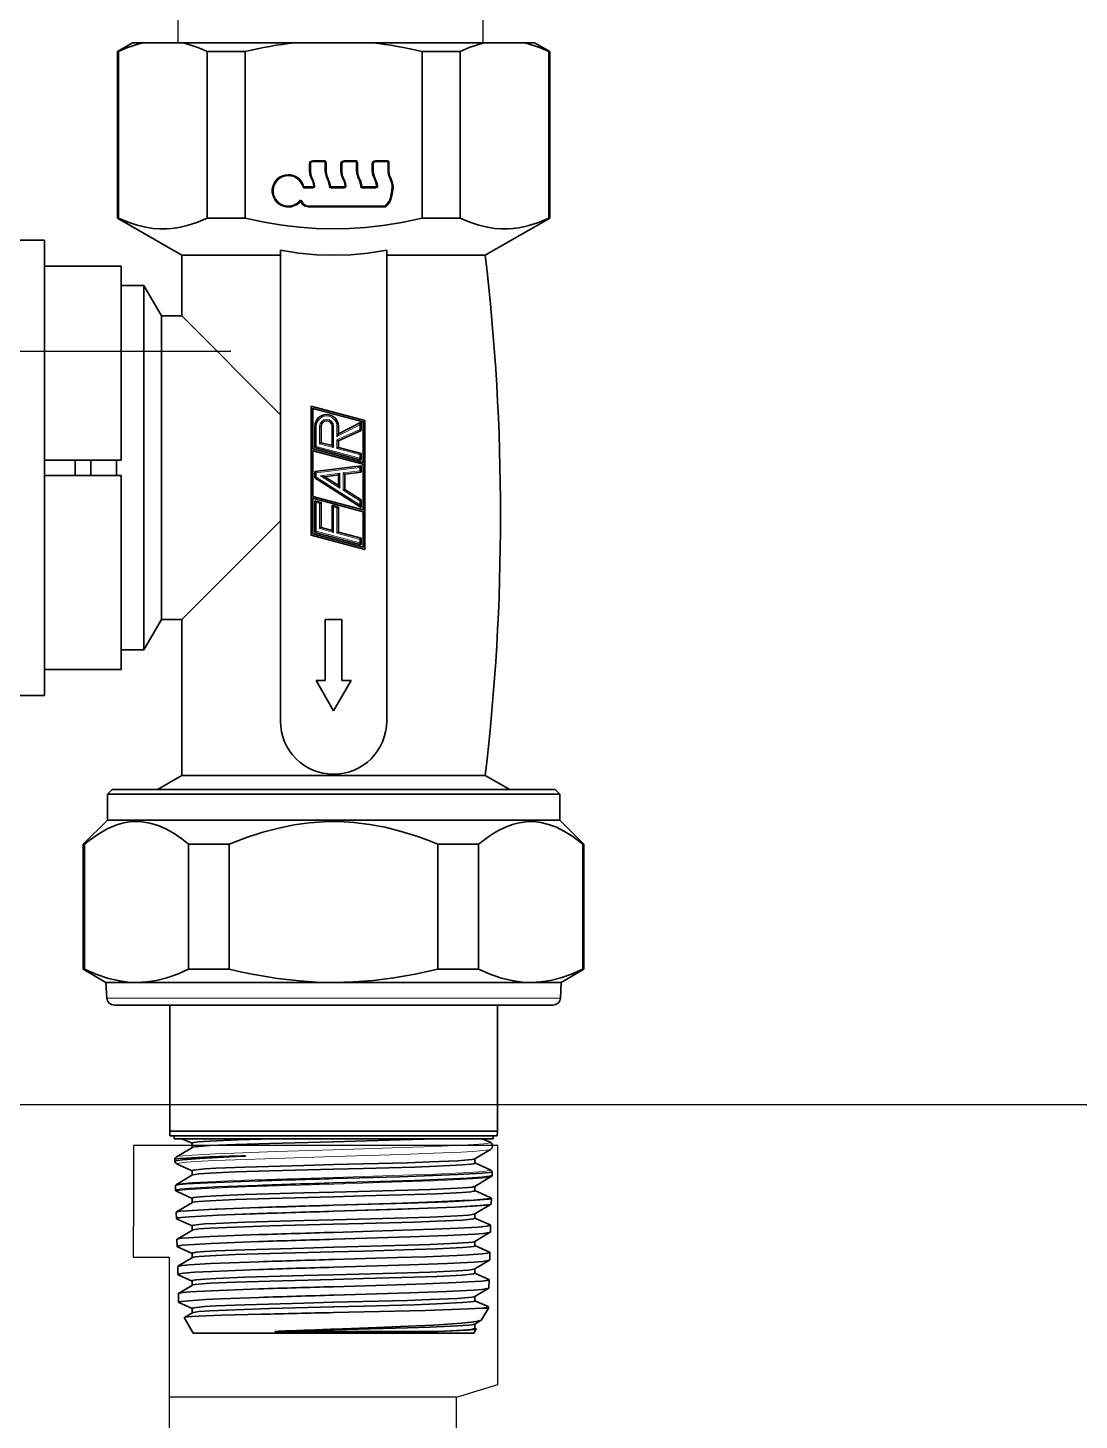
# Model space of a CAD drawing. Header units: millimetres. Extents: x -92220 to 11040, y -5929 to 27498.
# Drawn here: x 670.3 to 739.6, y 959.2 to 1050.9 of the extents above; entities that cross this region are included whole.
import ezdxf

# ---------------------------------------------------------------- set-up
doc = ezdxf.new("R2010")
doc.units = ezdxf.units.MM
doc.linetypes.add('DASHED', pattern=[19.05, 12.7, -6.35])
doc.layers.add('100 noprint', color=1, linetype='Continuous', plot=False)
doc.layers.add('11 Водоразборный узел', color=7, linetype='Continuous')
doc.layers.add('17 Конструкции 2', color=7, linetype='Continuous')

msp = doc.modelspace()

# ---------------------------------------------------------------- linework, layer by layer
at = {"layer": '100 noprint', "color": 2, "linetype": 'DASHED', "ltscale": 10}
msp.add_line((11039.857, 980), (0, 980), dxfattribs=at)
at = {"layer": '11 Водоразборный узел', "ltscale": 0.10309}
for p, q in [((680.218, 1054.762), (680.218, 1049.962)), ((700.318, 1054.762), (700.318, 1049.962))]:
    msp.add_line(p, q, dxfattribs=at)
at = {"layer": '11 Водоразборный узел', "lineweight": 35}
for p, q in [((677.237, 1049.962), (676.237, 1049.384)), ((676.237, 1049.384), (676.311, 1049.384)), ((676.237, 1049.384), (676.237, 1038.415)), ((676.311, 1049.384), (676.311, 1038.415)), ((677.948, 1049.962), (677.237, 1049.962)), ((677.948, 1049.962), (680.51, 1049.962)), ((687.925, 1049.962), (680.51, 1049.962)), ((682.147, 1049.384), (683.655, 1049.384)), ((682.147, 1049.384), (682.147, 1038.415)), ((683.655, 1049.384), (684.651, 1049.384)), ((684.651, 1049.384), (684.651, 1038.415)), ((687.925, 1049.962), (693.049, 1049.962)), ((696.839, 1049.962), (693.049, 1049.962)), ((696.323, 1049.384), (697.319, 1049.384)), ((696.323, 1049.384), (696.323, 1038.415)), ((700.464, 1049.962), (696.839, 1049.962)), ((698.827, 1049.384), (697.319, 1049.384)), ((698.827, 1049.384), (698.827, 1038.415)), ((703.026, 1049.962), (700.464, 1049.962)), ((703.737, 1049.962), (703.026, 1049.962)), ((703.737, 1049.962), (704.737, 1049.384)), ((704.664, 1049.384), (704.737, 1049.384)), ((704.664, 1049.384), (704.664, 1038.415)), ((704.737, 1049.384), (704.737, 1038.415)), ((688.928, 1041.521), (688.928, 1041.976)), ((689.112, 1042.16), (689.848, 1042.16)), ((689.963, 1042.045), (689.963, 1041.521)), ((690.998, 1041.521), (690.998, 1041.976)), ((691.182, 1042.16), (691.918, 1042.16)), ((692.033, 1042.045), (692.033, 1041.521)), ((693.068, 1041.521), (693.068, 1041.976)), ((693.252, 1042.16), (693.988, 1042.16)), ((694.103, 1042.045), (694.103, 1041.521)), ((688.55, 1040.435), (689.136, 1040.435)), ((690.309, 1040.435), (691.206, 1040.435)), ((692.379, 1040.435), (693.276, 1040.435)), ((688.816, 1039.17), (693.856, 1039.17)), ((676.237, 1038.415), (676.311, 1038.415)), ((680.487, 1035.962), (676.237, 1038.415)), ((682.147, 1038.415), (683.655, 1038.415)), ((683.655, 1038.415), (684.651, 1038.415)), ((696.323, 1038.415), (698.827, 1038.415)), ((700.487, 1035.962), (704.737, 1038.415)), ((704.664, 1038.415), (704.737, 1038.415)), ((667.437, 1036.962), (671.437, 1036.962)), ((671.437, 1014.77), (671.437, 1036.962)), ((680.487, 1035.962), (685.693, 1035.962)), ((680.487, 1035.962), (680.487, 1031.962)), ((685.693, 1035.962), (686.987, 1035.962)), ((686.987, 1036.305), (686.987, 1021.962)), ((693.987, 1005.277), (693.987, 1036.305)), ((693.987, 1035.962), (700.487, 1035.962)), ((676.487, 1035.252), (671.437, 1035.252)), ((676.487, 1035.252), (676.487, 1028.338)), ((676.487, 1033.962), (677.987, 1033.962)), ((677.987, 1032.493), (677.987, 1033.962)), ((679.142, 1031.962), (677.987, 1033.962)), ((677.987, 1009.962), (677.987, 1032.493)), ((679.142, 1030.737), (679.142, 1031.962)), ((679.142, 1031.962), (680.487, 1031.962)), ((680.487, 1031.962), (681.711, 1030.737)), ((679.142, 1011.962), (679.142, 1030.737)), ((685.693, 1026.756), (681.711, 1030.737)), ((676.487, 1028.338), (676.487, 1022.462)), ((686.987, 1025.462), (685.693, 1026.756)), ((692.546, 1025.079), (689.006, 1026.027)), ((689.006, 1026.027), (689.009, 1017.527)), ((689.026, 1026.001), (689.006, 1026.027)), ((689.129, 1025.87), (689.109, 1025.896)), ((689.129, 1023.201), (689.129, 1025.87)), ((689.129, 1025.87), (692.43, 1024.986)), ((689.249, 1023.293), (689.249, 1024.695)), ((689.669, 1024.695), (689.669, 1023.615)), ((690.389, 1023.422), (690.389, 1024.695)), ((692.309, 1024.958), (690.809, 1024.193)), ((690.809, 1024.695), (690.809, 1024.193)), ((692.209, 1024.795), (692.309, 1024.958)), ((692.309, 1024.428), (692.209, 1024.492)), ((692.309, 1024.958), (692.309, 1024.428)), ((692.43, 1024.986), (692.429, 1022.317)), ((692.43, 1024.986), (692.45, 1025.001)), ((692.545, 1025.078), (692.526, 1025.063)), ((692.546, 1016.579), (692.546, 1025.079)), ((689.669, 1023.615), (689.569, 1023.538)), ((690.389, 1023.422), (689.669, 1023.615)), ((690.809, 1024.193), (690.709, 1024.03)), ((690.709, 1023.794), (690.809, 1023.73)), ((690.809, 1023.73), (692.309, 1024.428)), ((690.809, 1023.73), (690.809, 1023.31)), ((689.129, 1023.201), (689.109, 1023.186)), ((689.129, 1023.077), (689.109, 1023.103)), ((692.429, 1022.317), (689.129, 1023.201)), ((689.129, 1020.077), (689.129, 1023.077)), ((689.129, 1023.077), (692.429, 1022.192)), ((692.309, 1022.473), (689.249, 1023.293)), ((689.25, 1023.293), (689.349, 1023.37)), ((690.489, 1023.292), (690.389, 1023.422)), ((690.809, 1023.31), (690.709, 1023.233)), ((690.809, 1023.31), (692.309, 1022.908)), ((692.209, 1022.831), (692.309, 1022.908)), ((692.309, 1022.908), (692.309, 1022.473)), ((676.487, 1022.462), (671.437, 1022.462)), ((673.462, 1022.462), (673.462, 1021.461)), ((674.487, 1021.461), (674.487, 1022.462)), ((676.187, 1021.462), (676.187, 1022.462)), ((686.987, 1021.962), (686.987, 1005.277)), ((689.249, 1021.718), (692.309, 1022.1)), ((689.249, 1021.298), (689.249, 1021.718)), ((689.349, 1021.63), (689.25, 1021.718)), ((692.209, 1022.603), (692.309, 1022.473)), ((692.209, 1021.987), (692.309, 1022.1)), ((692.209, 1021.765), (692.309, 1021.677)), ((692.309, 1022.1), (692.309, 1021.677)), ((692.449, 1022.291), (692.429, 1022.317)), ((692.449, 1022.208), (692.429, 1022.193)), ((692.429, 1022.192), (692.429, 1019.192)), ((676.487, 1021.462), (671.437, 1021.462)), ((676.487, 1021.462), (676.487, 1008.671)), ((689.349, 1021.353), (689.249, 1021.298)), ((692.309, 1019.349), (689.249, 1021.298)), ((689.619, 1021.442), (689.907, 1021.377)), ((690.809, 1021.49), (689.907, 1021.377)), ((689.907, 1021.377), (690.809, 1020.802)), ((690.809, 1021.49), (690.909, 1021.603)), ((690.809, 1021.49), (690.809, 1020.802)), ((690.909, 1020.62), (690.809, 1020.802)), ((691.229, 1021.543), (691.129, 1021.63)), ((692.309, 1021.677), (691.229, 1021.542)), ((691.229, 1021.542), (691.229, 1020.535)), ((689.109, 1020.061), (689.129, 1020.076)), ((689.129, 1019.953), (689.109, 1019.978)), ((692.429, 1019.192), (689.129, 1020.077)), ((689.129, 1017.619), (689.129, 1019.952)), ((689.129, 1019.952), (692.429, 1019.068)), ((691.129, 1020.48), (691.229, 1020.535)), ((691.229, 1020.535), (692.309, 1019.847)), ((689.249, 1019.796), (689.669, 1019.683)), ((689.249, 1017.711), (689.249, 1019.796)), ((689.249, 1019.796), (689.349, 1019.666)), ((689.669, 1019.683), (689.569, 1019.607)), ((689.669, 1019.683), (689.669, 1018.033)), ((690.389, 1019.491), (690.809, 1019.378)), ((690.389, 1017.84), (690.389, 1019.491)), ((690.489, 1019.36), (690.389, 1019.49)), ((690.709, 1019.301), (690.809, 1019.378)), ((690.809, 1019.378), (690.809, 1017.728)), ((692.309, 1019.847), (692.209, 1019.792)), ((692.309, 1019.349), (692.209, 1019.531)), ((692.309, 1019.847), (692.309, 1019.349)), ((692.449, 1019.084), (692.429, 1019.068)), ((692.429, 1019.068), (692.429, 1016.735)), ((692.43, 1019.192), (692.449, 1019.166)), ((686.987, 1018.462), (685.693, 1017.167)), ((689.569, 1017.957), (689.669, 1018.033)), ((689.669, 1018.033), (690.389, 1017.84)), ((685.693, 1017.167), (680.487, 1011.962)), ((692.546, 1016.579), (689.009, 1017.527)), ((689.01, 1017.527), (689.029, 1017.542)), ((689.129, 1017.619), (689.109, 1017.604)), ((692.429, 1016.735), (689.129, 1017.619)), ((692.309, 1016.891), (689.249, 1017.711)), ((689.349, 1017.788), (689.25, 1017.711)), ((690.489, 1017.71), (690.389, 1017.84)), ((690.809, 1017.728), (690.709, 1017.651)), ((690.809, 1017.728), (692.309, 1017.326)), ((692.209, 1017.249), (692.309, 1017.326)), ((692.309, 1017.326), (692.309, 1016.891)), ((692.309, 1016.891), (692.209, 1017.022)), ((692.43, 1016.734), (692.449, 1016.709)), ((692.545, 1016.58), (692.526, 1016.605)), ((671.437, 1006.962), (671.437, 1014.77)), ((679.142, 1011.962), (677.987, 1009.962)), ((679.142, 1011.962), (680.487, 1011.962)), ((680.487, 1011.962), (680.487, 1001.694)), ((689.937, 1011.962), (690.487, 1011.962)), ((689.937, 1011.962), (689.937, 1007.962)), ((691.037, 1011.962), (690.487, 1011.962)), ((691.037, 1011.962), (691.037, 1007.962)), ((676.487, 1009.962), (677.987, 1009.962)), ((676.487, 1008.671), (671.437, 1008.671)), ((676.487, 1008.671), (671.437, 1008.671)), ((689.937, 1007.962), (689.332, 1007.962)), ((689.332, 1007.962), (690.487, 1005.962)), ((691.642, 1007.962), (690.487, 1005.962)), ((691.037, 1007.962), (691.642, 1007.962)), ((667.437, 1006.962), (671.437, 1006.962)), ((680.487, 1001.694), (678.873, 1000.762)), ((680.487, 1001.694), (685.693, 1001.694)), ((685.693, 1001.694), (690.487, 1001.694)), ((690.487, 1001.694), (700.487, 1001.694)), ((700.487, 1001.694), (702.101, 1000.762)), ((675.887, 1000.762), (675.587, 1000.462)), ((677.674, 1000.762), (675.887, 1000.762)), ((705.087, 1000.762), (677.674, 1000.762)), ((705.087, 1000.762), (705.387, 1000.462)), ((677.411, 1000.462), (675.587, 1000.462)), ((675.587, 998.762), (675.587, 1000.462)), ((705.387, 1000.462), (677.411, 1000.462)), ((705.387, 998.762), (705.387, 1000.462)), ((675.587, 998.762), (673.987, 997.162)), ((677.411, 998.762), (675.587, 998.762)), ((705.387, 998.762), (677.411, 998.762)), ((705.387, 998.762), (706.987, 997.162)), ((673.987, 997.162), (674.06, 997.162)), ((673.987, 997.162), (673.987, 988.928)), ((674.06, 997.162), (674.06, 988.928)), ((680.934, 997.162), (680.934, 988.928)), ((682.576, 997.162), (680.934, 997.162)), ((682.576, 997.162), (683.613, 997.162)), ((683.613, 997.162), (683.613, 988.928)), ((697.361, 997.162), (697.361, 988.928)), ((697.361, 997.162), (700.04, 997.162)), ((700.04, 997.162), (700.04, 988.928)), ((706.914, 997.162), (706.914, 988.928)), ((706.914, 997.162), (706.987, 997.162)), ((706.987, 997.162), (706.987, 988.928)), ((673.987, 988.928), (674.06, 988.928)), ((675.487, 988.062), (673.987, 988.928)), ((680.934, 988.928), (682.576, 988.928)), ((682.576, 988.928), (683.613, 988.928)), ((697.361, 988.928), (700.04, 988.928)), ((705.487, 988.062), (706.987, 988.928)), ((706.914, 988.928), (706.987, 988.928)), ((675.487, 988.062), (677.495, 988.062)), ((675.541, 987.035), (675.487, 988.062)), ((677.498, 988.062), (677.495, 988.062)), ((677.498, 988.062), (683.296, 988.062)), ((683.296, 988.062), (690.484, 988.062)), ((690.484, 988.062), (690.49, 988.062)), ((690.49, 988.062), (703.476, 988.062)), ((703.476, 988.062), (703.479, 988.062)), ((703.479, 988.062), (705.487, 988.062)), ((705.433, 987.035), (705.487, 988.062)), ((676.04, 986.562), (683.561, 986.562)), ((679.687, 986.562), (679.687, 978.262)), ((683.561, 986.562), (704.934, 986.562)), ((690.252, 986.562), (690.686, 986.562)), ((690.74, 986.562), (690.686, 986.562)), ((691.95, 986.562), (691.825, 986.562)), ((692.013, 986.562), (691.95, 986.562)), ((692.08, 986.562), (692.013, 986.562)), ((692.42, 986.562), (692.08, 986.562)), ((692.529, 986.562), (692.42, 986.562)), ((692.556, 986.562), (692.529, 986.562)), ((701.287, 986.562), (701.287, 978.262)), ((679.687, 978.262), (685.309, 978.262)), ((679.696, 977.962), (679.687, 978.262)), ((679.696, 977.962), (685.313, 977.962)), ((679.978, 977.77), (679.973, 977.962)), ((685.449, 977.77), (679.978, 977.77)), ((680.495, 977.77), (681.171, 977.464)), ((685.309, 978.262), (701.287, 978.262)), ((685.313, 977.962), (701.278, 977.962)), ((700.996, 977.77), (685.449, 977.77)), ((700.797, 977.534), (700.276, 977.77)), ((700.996, 977.77), (701.001, 977.962)), ((701.278, 977.962), (701.287, 978.262)), ((680.143, 976.572), (681.184, 977.192)), ((681.171, 977.177), (681.171, 977.474)), ((690.465, 977.572), (690.487, 977.573)), ((700.831, 977.061), (699.79, 976.442)), ((680.016, 976.401), (680.016, 976.4)), ((680.02, 976.276), (680.016, 976.399)), ((680.02, 976.274), (680.02, 976.276)), ((680.177, 976.1), (681.171, 975.65)), ((690.509, 976.061), (690.487, 976.061)), ((699.803, 976.16), (699.803, 976.457)), ((700.797, 975.72), (699.803, 976.17)), ((680.143, 974.758), (681.184, 975.378)), ((681.171, 975.363), (681.171, 975.66)), ((690.465, 975.758), (690.487, 975.759)), ((700.831, 975.247), (699.79, 974.628)), ((700.929, 975.347), (700.927, 975.342)), ((700.929, 975.348), (700.935, 975.591)), ((700.934, 975.594), (700.935, 975.591)), ((680.066, 974.691), (680.064, 974.685)), ((680.073, 974.366), (680.064, 974.685)), ((680.073, 974.366), (680.076, 974.358)), ((680.177, 974.286), (681.171, 973.836)), ((690.509, 974.247), (690.487, 974.247)), ((699.803, 974.346), (699.803, 974.643)), ((700.797, 973.906), (699.803, 974.356)), ((680.143, 972.944), (681.184, 973.564)), ((681.171, 973.549), (681.171, 973.846)), ((690.465, 973.944), (690.487, 973.945)), ((700.831, 973.433), (699.79, 972.814)), ((700.877, 973.472), (700.887, 973.841)), ((700.883, 973.849), (700.887, 973.841)), ((680.124, 972.507), (680.113, 972.918)), ((680.143, 972.944), (680.12, 972.929)), ((680.134, 972.495), (680.177, 972.472)), ((680.177, 972.472), (681.171, 972.022)), ((690.509, 972.433), (690.487, 972.433)), ((699.803, 972.532), (699.803, 972.829)), ((700.797, 972.092), (699.803, 972.542)), ((680.173, 971.148), (681.184, 971.75)), ((681.171, 971.735), (681.171, 972.032)), ((690.465, 972.13), (690.487, 972.131)), ((693.049, 971.674), (690.48, 971.598)), ((700.814, 971.609), (699.79, 971)), ((700.797, 972.092), (700.826, 972.078)), ((700.826, 971.623), (700.838, 972.064)), ((680.175, 970.667), (680.162, 971.135)), ((680.195, 970.649), (681.171, 970.208)), ((690.509, 970.619), (690.487, 970.619)), ((699.803, 970.718), (699.803, 971.015)), ((700.769, 970.291), (699.803, 970.728)), ((680.222, 969.363), (681.184, 969.936)), ((681.171, 969.921), (681.171, 970.218)), ((690.465, 970.316), (690.487, 970.317)), ((700.763, 969.765), (699.79, 969.186)), ((700.775, 969.779), (700.788, 970.273)), ((680.226, 968.831), (680.211, 969.35)), ((680.246, 968.812), (681.171, 968.394)), ((690.465, 968.502), (690.487, 968.503)), ((690.509, 968.805), (690.487, 968.805)), ((699.803, 968.904), (699.803, 969.201)), ((700.719, 968.499), (699.803, 968.914)), ((680.272, 967.579), (681.184, 968.122)), ((681.171, 968.107), (681.171, 968.404)), ((700.712, 967.921), (699.79, 967.372)), ((700.724, 967.935), (700.739, 968.482)), ((680.276, 966.994), (680.261, 967.565)), ((680.297, 966.975), (681.171, 966.58)), ((690.465, 966.688), (690.487, 966.689)), ((690.509, 966.991), (690.487, 966.991)), ((699.803, 967.09), (699.803, 967.387)), ((700.67, 966.708), (699.803, 967.1)), ((700.687, 966.607), (700.689, 966.69)), ((681.237, 964.962), (680.648, 965.982)), ((680.654, 965.992), (681.184, 966.308)), ((681.171, 966.293), (681.171, 966.59)), ((700.216, 965.811), (699.79, 965.558)), ((700.24, 965.833), (700.687, 966.607)), ((700.263, 966.607), (700.687, 966.607)), ((681.237, 964.962), (686.052, 964.962)), ((686.052, 964.962), (699.737, 964.962)), ((686.609, 965.075), (690.487, 965.075)), ((690.509, 965.177), (690.487, 965.177)), ((697.366, 965.075), (690.487, 965.075)), ((699.737, 964.962), (699.894, 965.234)), ((699.803, 965.276), (699.803, 965.573)), ((699.882, 965.25), (699.803, 965.286))]:
    msp.add_line(p, q, dxfattribs=at)
at = {"layer": '11 Водоразборный узел', "lineweight": 13}
for p, q in [((688.878, 1041.521), (688.878, 1041.976)), ((688.878, 1041.976), (688.928, 1041.976)), ((688.978, 1041.976), (688.928, 1041.976)), ((688.978, 1041.521), (688.978, 1041.976)), ((689.112, 1042.21), (689.848, 1042.21)), ((689.112, 1042.21), (689.112, 1042.16)), ((689.112, 1042.11), (689.112, 1042.16)), ((689.112, 1042.11), (689.848, 1042.11)), ((689.848, 1042.21), (689.848, 1042.16)), ((689.848, 1042.11), (689.848, 1042.16)), ((689.913, 1042.045), (689.963, 1042.045)), ((689.913, 1042.045), (689.913, 1041.521)), ((690.013, 1042.045), (689.963, 1042.045)), ((690.013, 1042.045), (690.013, 1041.521)), ((690.948, 1041.521), (690.948, 1041.976)), ((690.948, 1041.976), (690.998, 1041.976)), ((691.048, 1041.976), (690.998, 1041.976)), ((691.048, 1041.521), (691.048, 1041.976)), ((691.182, 1042.21), (691.918, 1042.21)), ((691.182, 1042.21), (691.182, 1042.16)), ((691.182, 1042.11), (691.182, 1042.16)), ((691.182, 1042.11), (691.918, 1042.11)), ((691.918, 1042.21), (691.918, 1042.16)), ((691.918, 1042.11), (691.918, 1042.16)), ((691.983, 1042.045), (692.033, 1042.045)), ((691.983, 1042.045), (691.983, 1041.521)), ((692.083, 1042.045), (692.033, 1042.045)), ((692.083, 1042.045), (692.083, 1041.521)), ((693.018, 1041.521), (693.018, 1041.976)), ((693.018, 1041.976), (693.068, 1041.976)), ((693.118, 1041.976), (693.068, 1041.976)), ((693.118, 1041.521), (693.118, 1041.976)), ((693.252, 1042.21), (693.988, 1042.21)), ((693.252, 1042.21), (693.252, 1042.16)), ((693.252, 1042.11), (693.252, 1042.16)), ((693.252, 1042.11), (693.988, 1042.11)), ((693.988, 1042.21), (693.988, 1042.16)), ((693.988, 1042.11), (693.988, 1042.16)), ((694.053, 1042.045), (694.103, 1042.045)), ((694.053, 1042.045), (694.053, 1041.521)), ((694.153, 1042.045), (694.103, 1042.045)), ((694.153, 1042.045), (694.153, 1041.521)), ((688.878, 1041.521), (688.928, 1041.521)), ((688.978, 1041.521), (688.928, 1041.521)), ((689.913, 1041.521), (689.963, 1041.521)), ((690.013, 1041.521), (689.963, 1041.521)), ((690.948, 1041.521), (690.998, 1041.521)), ((691.048, 1041.521), (690.998, 1041.521)), ((691.983, 1041.521), (692.033, 1041.521)), ((692.083, 1041.521), (692.033, 1041.521)), ((693.018, 1041.521), (693.068, 1041.521)), ((693.118, 1041.521), (693.068, 1041.521)), ((694.053, 1041.521), (694.103, 1041.521)), ((694.153, 1041.521), (694.103, 1041.521)), ((688.453, 1040.46), (688.502, 1040.473)), ((688.55, 1040.485), (688.502, 1040.473)), ((688.55, 1040.485), (689.136, 1040.485)), ((688.55, 1040.485), (688.55, 1040.435)), ((688.55, 1040.385), (688.55, 1040.435)), ((688.55, 1040.385), (689.136, 1040.385)), ((689.136, 1040.485), (689.136, 1040.435)), ((689.136, 1040.385), (689.136, 1040.435)), ((689.155, 1040.504), (689.205, 1040.503)), ((689.205, 1040.503), (689.255, 1040.502)), ((690.19, 1040.506), (690.24, 1040.506)), ((690.29, 1040.505), (690.24, 1040.506)), ((690.309, 1040.485), (691.206, 1040.485)), ((690.309, 1040.485), (690.309, 1040.435)), ((690.309, 1040.385), (690.309, 1040.435)), ((690.309, 1040.385), (691.206, 1040.385)), ((691.206, 1040.485), (691.206, 1040.435)), ((691.206, 1040.385), (691.206, 1040.435)), ((691.225, 1040.504), (691.275, 1040.503)), ((691.275, 1040.503), (691.325, 1040.502)), ((692.26, 1040.506), (692.31, 1040.506)), ((692.36, 1040.505), (692.31, 1040.506)), ((692.379, 1040.485), (693.276, 1040.485)), ((692.379, 1040.485), (692.379, 1040.435)), ((692.379, 1040.385), (692.379, 1040.435)), ((692.379, 1040.385), (693.276, 1040.385)), ((693.276, 1040.485), (693.276, 1040.435)), ((693.276, 1040.385), (693.276, 1040.435)), ((693.295, 1040.504), (693.345, 1040.503)), ((693.345, 1040.503), (693.395, 1040.502)), ((694.375, 1040.435), (694.326, 1040.441)), ((694.426, 1040.43), (694.376, 1040.435)), ((688.242, 1039.556), (688.28, 1039.523)), ((688.318, 1039.49), (688.28, 1039.523)), ((688.318, 1039.49), (688.364, 1039.509)), ((688.41, 1039.528), (688.364, 1039.509)), ((688.806, 1039.121), (688.811, 1039.17)), ((688.812, 1039.121), (688.807, 1039.121)), ((688.809, 1039.171), (688.816, 1039.22)), ((688.814, 1039.17), (688.812, 1039.171)), ((688.812, 1039.12), (688.814, 1039.17)), ((688.812, 1039.12), (693.856, 1039.12)), ((688.816, 1039.17), (688.816, 1039.22)), ((688.816, 1039.22), (693.856, 1039.22)), ((693.856, 1039.17), (693.856, 1039.22)), ((693.856, 1039.22), (693.886, 1039.18)), ((693.856, 1039.12), (693.856, 1039.17)), ((693.916, 1039.14), (693.887, 1039.18)), ((692.526, 1025.063), (689.026, 1026.001)), ((689.026, 1026.001), (689.029, 1017.542)), ((689.109, 1023.186), (689.109, 1025.896)), ((689.109, 1025.896), (692.45, 1025.001)), ((689.249, 1024.695), (689.349, 1024.695)), ((689.349, 1023.37), (689.349, 1024.695)), ((689.569, 1024.695), (689.569, 1023.538)), ((689.569, 1024.695), (689.669, 1024.695)), ((690.489, 1024.695), (690.389, 1024.695)), ((690.489, 1024.695), (690.489, 1023.292)), ((692.209, 1024.795), (690.709, 1024.03)), ((690.809, 1024.695), (690.709, 1024.695)), ((690.709, 1024.695), (690.709, 1024.03)), ((690.709, 1023.794), (692.209, 1024.492)), ((692.209, 1024.795), (692.209, 1024.492)), ((692.45, 1025.001), (692.449, 1022.291)), ((692.526, 1016.605), (692.526, 1025.063)), ((690.489, 1023.292), (689.569, 1023.538)), ((690.709, 1023.794), (690.709, 1023.233)), ((692.449, 1022.291), (689.109, 1023.186)), ((689.109, 1020.061), (689.109, 1023.103)), ((689.109, 1023.103), (692.449, 1022.208)), ((689.349, 1023.37), (692.209, 1022.603)), ((690.709, 1023.233), (692.209, 1022.831)), ((692.209, 1022.831), (692.209, 1022.603)), ((689.349, 1021.63), (692.209, 1021.987)), ((692.209, 1021.765), (691.129, 1021.63)), ((692.209, 1021.987), (692.209, 1021.765)), ((692.449, 1022.208), (692.449, 1019.166)), ((689.349, 1021.353), (689.349, 1021.63)), ((689.349, 1021.353), (692.209, 1019.531)), ((690.909, 1021.603), (689.619, 1021.442)), ((689.619, 1021.442), (690.909, 1020.62)), ((690.909, 1021.603), (690.909, 1020.62)), ((691.129, 1021.63), (691.129, 1020.48)), ((692.449, 1019.166), (689.109, 1020.061)), ((689.109, 1017.604), (689.109, 1019.978)), ((689.109, 1019.978), (692.449, 1019.084)), ((691.129, 1020.48), (692.209, 1019.792)), ((689.349, 1019.666), (689.569, 1019.607)), ((689.349, 1017.788), (689.349, 1019.666)), ((689.569, 1019.607), (689.569, 1017.957)), ((690.489, 1019.36), (690.709, 1019.301)), ((690.489, 1017.71), (690.489, 1019.36)), ((690.709, 1019.301), (690.709, 1017.651)), ((692.209, 1019.792), (692.209, 1019.531)), ((692.449, 1019.084), (692.449, 1016.709)), ((692.526, 1016.605), (689.029, 1017.542)), ((692.449, 1016.709), (689.109, 1017.604)), ((689.349, 1017.788), (692.209, 1017.022)), ((689.569, 1017.957), (690.489, 1017.71)), ((690.709, 1017.651), (692.209, 1017.249)), ((692.209, 1017.249), (692.209, 1017.022)), ((675.541, 987.035), (683.321, 987.035)), ((683.321, 987.035), (705.433, 987.035))]:
    msp.add_line(p, q, dxfattribs=at)
at = {"layer": '11 Водоразборный узел'}
for p, q in [((677.307, 977.313), (677.307, 971.987)), ((701.31, 977.313), (677.307, 977.313)), ((701.31, 961.582), (701.31, 977.313)), ((677.307, 969.943), (677.307, 971.987)), ((679.667, 969.943), (677.307, 969.943)), ((679.667, 924.015), (679.667, 969.943)), ((698.58, 960.744), (701.31, 961.582)), ((698.58, 960.744), (679.667, 960.744)), ((698.58, 933.194), (698.58, 960.744))]:
    msp.add_line(p, q, dxfattribs=at)
at = {"layer": '11 Водоразборный узел', "lineweight": 13, "flags": 128}
for points in [[(688.878, 1041.521), (688.921, 1041.223), (688.992, 1041.036), (689.108, 1040.775), (689.154, 1040.551), (689.155, 1040.504)], [(688.978, 1041.521), (689.014, 1041.262), (689.08, 1041.084), (689.163, 1040.904), (689.232, 1040.711), (689.255, 1040.502)], [(689.913, 1041.521), (689.925, 1041.361), (690, 1041.098), (690.11, 1040.858), (690.177, 1040.656), (690.19, 1040.506)], [(690.013, 1041.521), (690.037, 1041.306), (690.106, 1041.104), (690.228, 1040.832), (690.285, 1040.606), (690.29, 1040.505)], [(690.948, 1041.521), (690.991, 1041.223), (691.062, 1041.036), (691.178, 1040.775), (691.224, 1040.551), (691.225, 1040.504)], [(691.048, 1041.521), (691.084, 1041.262), (691.15, 1041.084), (691.233, 1040.904), (691.302, 1040.711), (691.325, 1040.502)], [(691.983, 1041.521), (691.995, 1041.361), (692.07, 1041.098), (692.18, 1040.858), (692.247, 1040.656), (692.26, 1040.506)], [(692.083, 1041.521), (692.107, 1041.306), (692.176, 1041.104), (692.298, 1040.832), (692.355, 1040.606), (692.36, 1040.505)], [(693.018, 1041.521), (693.061, 1041.223), (693.132, 1041.036), (693.248, 1040.775), (693.294, 1040.551), (693.295, 1040.504)], [(693.118, 1041.521), (693.154, 1041.262), (693.22, 1041.084), (693.303, 1040.904), (693.372, 1040.711), (693.395, 1040.502)], [(694.053, 1041.521), (694.083, 1041.269), (694.167, 1041.035), (694.266, 1040.819), (694.325, 1040.603), (694.326, 1040.441)], [(694.153, 1041.521), (694.181, 1041.293), (694.258, 1041.078), (694.356, 1040.862), (694.423, 1040.625), (694.426, 1040.43)], [(693.856, 1039.22), (694.002, 1039.353), (694.128, 1039.536), (694.212, 1039.747), (694.283, 1040.093), (694.326, 1040.441)], [(693.916, 1039.14), (694.069, 1039.278), (694.213, 1039.483), (694.28, 1039.635), (694.328, 1039.793), (694.387, 1040.115), (694.426, 1040.43)], [(688.806, 1039.121), (688.607, 1039.178), (688.508, 1039.237), (688.379, 1039.373), (688.318, 1039.49)], [(688.816, 1039.22), (688.643, 1039.272), (688.51, 1039.369), (688.41, 1039.528)], [(680.143, 976.572), (680.177, 976.586), (680.309, 976.613), (680.522, 976.639), (681.16, 976.691), (682.695, 976.773), (683.935, 976.824), (686.689, 976.92), (690.481, 977.038)], [(690.481, 977.038), (695.037, 977.181), (697.156, 977.257), (698.992, 977.338), (699.737, 977.381), (700.393, 977.432), (700.616, 977.459), (700.759, 977.486), (700.799, 977.499), (700.811, 977.507), (700.815, 977.511), (700.817, 977.517), (700.815, 977.522), (700.811, 977.526), (700.797, 977.534)], [(690.493, 976.596), (694.977, 976.736), (697.067, 976.811), (698.897, 976.89), (699.653, 976.932), (700.532, 977.003), (700.767, 977.04), (700.831, 977.061)], [(680.177, 976.1), (680.162, 976.108), (680.158, 976.113), (680.157, 976.116), (680.158, 976.122), (680.162, 976.126), (680.187, 976.139), (680.301, 976.166), (680.763, 976.218), (681.789, 976.286), (682.661, 976.329), (684.68, 976.409), (690.493, 976.596)], [(680.143, 974.758), (680.177, 974.772), (680.309, 974.799), (680.522, 974.825), (681.16, 974.877), (682.695, 974.959), (683.935, 975.01), (686.689, 975.106), (690.481, 975.224)], [(690.481, 975.224), (695.037, 975.367), (697.156, 975.443), (698.993, 975.524), (699.738, 975.567), (700.393, 975.618), (700.616, 975.645), (700.759, 975.672), (700.799, 975.685), (700.811, 975.693), (700.815, 975.697), (700.817, 975.703), (700.815, 975.709), (700.811, 975.712), (700.797, 975.72)], [(690.493, 974.782), (694.977, 974.922), (697.067, 974.997), (698.897, 975.076), (699.653, 975.118), (700.532, 975.189), (700.767, 975.226), (700.831, 975.247)], [(680.177, 974.286), (680.162, 974.294), (680.158, 974.299), (680.157, 974.302), (680.158, 974.308), (680.162, 974.312), (680.187, 974.325), (680.301, 974.352), (680.763, 974.404), (681.789, 974.472), (682.661, 974.515), (684.68, 974.595), (690.493, 974.782)], [(680.143, 972.944), (680.177, 972.958), (680.309, 972.985), (680.522, 973.011), (681.16, 973.063), (682.695, 973.145), (683.935, 973.196), (686.689, 973.292), (690.481, 973.41)], [(690.481, 973.41), (695.037, 973.553), (697.156, 973.629), (698.993, 973.71), (699.738, 973.753), (700.393, 973.804), (700.616, 973.831), (700.759, 973.858), (700.799, 973.871), (700.811, 973.879), (700.815, 973.883), (700.817, 973.889), (700.815, 973.895), (700.811, 973.898), (700.797, 973.906)], [(690.493, 972.968), (694.977, 973.108), (697.067, 973.183), (698.897, 973.262), (699.653, 973.304), (700.532, 973.375), (700.767, 973.412), (700.831, 973.433)], [(680.177, 972.472), (680.162, 972.48), (680.158, 972.485), (680.157, 972.488), (680.158, 972.494), (680.162, 972.498), (680.187, 972.511), (680.301, 972.538), (680.763, 972.59), (681.789, 972.658), (682.661, 972.701), (684.68, 972.781), (690.493, 972.968)], [(693.049, 971.674), (696.329, 971.784), (697.824, 971.842), (699.682, 971.935), (700.386, 971.99), (700.622, 972.018), (700.768, 972.046), (700.805, 972.06), (700.814, 972.067), (700.816, 972.071), (700.817, 972.076), (700.814, 972.082), (700.797, 972.092)]]:
    msp.add_lwpolyline(points, dxfattribs=at)
at = {"layer": '11 Водоразборный узел', "lineweight": 35, "flags": 128}
for points in [[(688.928, 1041.521), (688.951, 1041.306), (688.991, 1041.171), (689.106, 1040.909), (689.174, 1040.734), (689.205, 1040.503)], [(689.963, 1041.521), (689.986, 1041.306), (690.025, 1041.172), (690.141, 1040.91), (690.208, 1040.736), (690.24, 1040.506)], [(690.998, 1041.521), (691.021, 1041.306), (691.061, 1041.171), (691.176, 1040.909), (691.244, 1040.734), (691.275, 1040.503)], [(692.033, 1041.521), (692.056, 1041.306), (692.095, 1041.172), (692.211, 1040.91), (692.278, 1040.736), (692.31, 1040.506)], [(693.068, 1041.521), (693.091, 1041.306), (693.131, 1041.171), (693.246, 1040.909), (693.314, 1040.734), (693.345, 1040.503)], [(694.103, 1041.521), (694.121, 1041.331), (694.152, 1041.209), (694.25, 1040.976), (694.346, 1040.745), (694.373, 1040.625), (694.376, 1040.435)], [(693.886, 1039.18), (693.995, 1039.273), (694.087, 1039.378), (694.163, 1039.495), (694.221, 1039.621), (694.288, 1039.843), (694.318, 1039.997), (694.376, 1040.435)], [(688.809, 1039.171), (688.66, 1039.21), (688.531, 1039.282), (688.434, 1039.382), (688.364, 1039.509)], [(676.311, 1038.415), (676.941, 1038.145), (677.536, 1037.944), (678.107, 1037.805), (678.565, 1037.733), (679.017, 1037.698), (679.466, 1037.699), (679.805, 1037.723), (680.146, 1037.768), (680.493, 1037.834), (680.846, 1037.923), (681.477, 1038.13), (682.147, 1038.415)], [(684.651, 1038.415), (685.911, 1038.145), (687.101, 1037.944), (688.243, 1037.805), (689.341, 1037.723), (690.423, 1037.694), (691.504, 1037.717), (692.598, 1037.792), (693.722, 1037.923), (694.984, 1038.13), (696.323, 1038.415)], [(698.827, 1038.415), (699.457, 1038.145), (700.053, 1037.944), (700.623, 1037.805), (701.081, 1037.733), (701.533, 1037.698), (701.983, 1037.699), (702.321, 1037.723), (702.663, 1037.768), (703.01, 1037.834), (703.363, 1037.923), (703.994, 1038.13), (704.664, 1038.415)], [(686.987, 1036.305), (688.203, 1036.11), (689.359, 1035.998), (690.487, 1035.962), (691.615, 1035.998), (692.771, 1036.11), (693.987, 1036.305)], [(677.32, 998.657), (677.043, 998.634), (676.765, 998.59), (676.481, 998.525), (676.195, 998.437), (675.615, 998.197), (675.014, 997.861), (674.385, 997.422), (674.06, 997.162)], [(677.32, 998.657), (677.847, 998.645), (678.378, 998.558), (678.918, 998.395), (679.471, 998.151), (680.043, 997.82), (680.48, 997.518), (680.934, 997.162)], [(683.613, 997.162), (684.746, 997.6), (685.828, 997.955), (686.87, 998.232), (687.883, 998.437), (688.874, 998.575), (689.852, 998.648), (690.847, 998.657), (691.845, 998.6), (692.854, 998.476), (693.882, 998.282), (694.941, 998.014), (696.039, 997.667), (696.69, 997.429), (697.361, 997.162)], [(700.04, 997.162), (700.717, 997.678), (701.041, 997.89), (701.358, 998.074), (701.822, 998.301), (702.275, 998.47), (702.72, 998.585), (703.16, 998.648), (703.657, 998.657), (704.156, 998.6), (704.661, 998.476), (705.175, 998.282), (705.704, 998.014), (706.253, 997.667), (706.914, 997.162)], [(674.06, 988.928), (674.876, 988.575), (675.643, 988.322), (676.377, 988.158), (676.939, 988.085), (677.495, 988.062)], [(677.498, 988.062), (678.148, 988.094), (678.807, 988.193), (679.486, 988.361), (680.189, 988.603), (680.934, 988.928)], [(683.613, 988.928), (684.444, 988.738), (685.246, 988.575), (686.78, 988.322), (688.248, 988.158), (689.372, 988.085), (690.484, 988.062)], [(690.49, 988.062), (691.79, 988.094), (693.108, 988.193), (694.466, 988.361), (695.871, 988.603), (697.361, 988.928)], [(700.04, 988.928), (700.857, 988.575), (701.624, 988.322), (702.358, 988.158), (702.92, 988.085), (703.476, 988.062)], [(703.479, 988.062), (704.129, 988.094), (704.788, 988.193), (705.467, 988.361), (706.169, 988.603), (706.914, 988.928)], [(681.171, 977.474), (681.173, 977.48), (681.176, 977.483), (681.186, 977.49), (681.212, 977.501), (681.303, 977.522), (681.532, 977.553), (682.296, 977.611), (684.204, 977.697), (686.486, 977.77)], [(690.487, 977.573), (694.892, 977.69), (697.279, 977.77)], [(681.184, 977.192), (681.22, 977.207), (681.366, 977.235), (681.605, 977.263), (682.333, 977.315), (684.019, 977.391), (686.291, 977.463), (690.465, 977.572)], [(700.797, 977.534), (700.894, 977.466), (700.949, 977.374), (700.963, 977.268), (700.932, 977.166), (700.846, 977.071), (700.831, 977.061)], [(680.02, 976.276), (680.022, 976.283), (680.026, 976.288), (680.04, 976.297), (680.077, 976.31), (680.206, 976.338), (680.537, 976.379), (681.668, 976.465), (684.023, 976.589), (684.534, 976.617), (684.637, 976.624), (684.676, 976.628), (684.679, 976.628), (684.68, 976.628), (684.681, 976.631), (684.682, 976.635), (684.682, 976.636), (684.681, 976.637), (684.68, 976.637), (684.678, 976.635), (684.66, 976.632), (684.634, 976.633), (684.431, 976.632), (683.604, 976.613), (682.311, 976.572), (680.753, 976.497), (680.289, 976.459), (680.05, 976.42), (680.028, 976.412), (680.021, 976.407), (680.017, 976.403), (680.017, 976.401)], [(681.171, 975.66), (681.172, 975.665), (681.175, 975.668), (681.182, 975.674), (681.201, 975.683), (681.267, 975.701), (681.436, 975.728), (682.005, 975.779), (682.724, 975.821), (684.632, 975.898), (688.523, 976.011), (690.487, 976.061)], [(699.803, 976.16), (699.802, 976.155), (699.799, 976.152), (699.792, 976.146), (699.773, 976.137), (699.707, 976.119), (699.54, 976.092), (698.973, 976.041), (697.287, 975.956), (695.82, 975.904), (692.451, 975.809), (690.487, 975.759)], [(699.79, 976.442), (699.754, 976.427), (699.609, 976.399), (699.372, 976.371), (698.645, 976.319), (696.848, 976.239), (695.361, 976.19), (690.509, 976.061)], [(685.486, 974.993), (682.193, 974.87), (680.772, 974.79), (680.34, 974.75), (680.107, 974.711), (680.074, 974.698), (680.066, 974.691)], [(681.184, 975.378), (681.22, 975.393), (681.366, 975.421), (681.605, 975.449), (682.333, 975.501), (684.02, 975.577), (686.291, 975.649), (690.465, 975.758)], [(700.935, 975.591), (700.934, 975.587), (700.933, 975.585), (700.927, 975.58), (700.912, 975.573), (700.73, 975.536), (700.28, 975.492), (698.683, 975.404), (694.839, 975.267), (690.483, 975.14)], [(700.927, 975.342), (700.918, 975.334), (700.879, 975.318), (700.587, 975.269), (700.263, 975.238), (699.313, 975.174), (698.339, 975.125), (695.851, 975.026), (690.491, 974.854)], [(685.49, 974.695), (682.854, 974.594), (680.958, 974.491), (680.394, 974.441), (680.172, 974.407), (680.108, 974.391), (680.083, 974.38), (680.076, 974.374), (680.073, 974.368), (680.073, 974.366)], [(681.171, 973.846), (681.172, 973.851), (681.175, 973.854), (681.182, 973.86), (681.201, 973.869), (681.267, 973.887), (681.436, 973.914), (682.005, 973.965), (682.724, 974.007), (684.632, 974.084), (688.523, 974.197), (690.487, 974.247)], [(699.803, 974.346), (699.802, 974.341), (699.799, 974.338), (699.792, 974.332), (699.773, 974.323), (699.707, 974.305), (699.54, 974.278), (698.973, 974.227), (697.287, 974.142), (695.82, 974.09), (692.451, 973.995), (690.487, 973.945)], [(699.79, 974.628), (699.754, 974.613), (699.609, 974.585), (699.372, 974.557), (698.645, 974.505), (696.848, 974.425), (695.361, 974.376), (690.509, 974.247)], [(685.509, 973.231), (682.274, 973.108), (680.858, 973.028), (680.419, 972.988), (680.171, 972.948), (680.131, 972.935), (680.12, 972.929)], [(681.184, 973.564), (681.22, 973.579), (681.366, 973.607), (681.605, 973.635), (682.333, 973.687), (684.02, 973.763), (686.291, 973.835), (690.465, 973.944)], [(700.887, 973.841), (700.886, 973.838), (700.881, 973.832), (700.871, 973.826), (700.836, 973.813), (700.746, 973.795), (700.434, 973.757), (699.846, 973.713), (697.99, 973.621), (695.393, 973.528), (690.481, 973.381)], [(700.871, 973.462), (700.861, 973.456), (700.826, 973.443), (700.602, 973.403), (700.126, 973.358), (698.502, 973.264), (696.113, 973.168), (690.493, 972.989)], [(685.514, 972.832), (682.89, 972.733), (681.005, 972.631), (680.443, 972.581), (680.222, 972.548), (680.159, 972.532), (680.135, 972.521), (680.128, 972.516), (680.124, 972.51), (680.124, 972.507)], [(681.171, 972.032), (681.172, 972.037), (681.175, 972.04), (681.182, 972.046), (681.201, 972.055), (681.267, 972.073), (681.436, 972.1), (682.005, 972.151), (682.724, 972.193), (684.632, 972.27), (688.523, 972.383), (690.487, 972.433)], [(699.803, 972.532), (699.802, 972.527), (699.799, 972.524), (699.792, 972.518), (699.773, 972.509), (699.707, 972.491), (699.54, 972.464), (698.973, 972.413), (697.287, 972.328), (695.82, 972.276), (692.451, 972.181), (690.487, 972.131)], [(699.79, 972.814), (699.754, 972.799), (699.609, 972.771), (699.372, 972.743), (698.645, 972.691), (696.848, 972.611), (695.361, 972.562), (690.509, 972.433)], [(685.533, 971.448), (682.336, 971.326), (680.928, 971.246), (680.486, 971.207), (680.23, 971.167), (680.173, 971.148)], [(681.184, 971.75), (681.22, 971.765), (681.366, 971.793), (681.605, 971.821), (682.333, 971.873), (684.02, 971.949), (686.291, 972.021), (690.465, 972.13)], [(700.814, 971.609), (700.796, 971.601), (700.735, 971.584), (700.361, 971.534), (699.788, 971.489), (698.002, 971.396), (695.515, 971.302), (690.494, 971.145)], [(693.049, 971.674), (697.081, 971.807), (698.669, 971.873), (700.041, 971.95), (700.589, 972.001), (700.81, 972.043), (700.828, 972.051), (700.835, 972.057), (700.837, 972.06), (700.838, 972.064)], [(680.175, 970.667), (680.176, 970.673), (680.179, 970.676), (680.189, 970.683), (680.214, 970.693), (680.303, 970.714), (680.53, 970.745), (681.307, 970.808), (682.419, 970.868), (685.539, 970.99)], [(681.171, 970.218), (681.172, 970.223), (681.175, 970.226), (681.182, 970.232), (681.201, 970.241), (681.267, 970.259), (681.436, 970.286), (682.005, 970.337), (682.724, 970.379), (684.632, 970.456), (688.523, 970.569), (690.487, 970.619)], [(699.803, 970.718), (699.802, 970.713), (699.799, 970.71), (699.792, 970.704), (699.773, 970.695), (699.707, 970.677), (699.54, 970.65), (698.973, 970.599), (697.287, 970.514), (695.82, 970.462), (692.451, 970.367), (690.487, 970.317)], [(699.79, 971), (699.754, 970.985), (699.609, 970.957), (699.372, 970.929), (698.645, 970.877), (696.848, 970.797), (695.361, 970.748), (690.509, 970.619)], [(685.556, 969.661), (682.376, 969.541), (680.974, 969.461), (680.534, 969.422), (680.279, 969.383), (680.222, 969.363)], [(681.184, 969.936), (681.22, 969.951), (681.366, 969.979), (681.605, 970.007), (682.333, 970.059), (684.019, 970.135), (686.291, 970.207), (690.465, 970.316)], [(690.48, 969.81), (694.676, 969.936), (696.546, 969.998), (698.606, 970.081), (699.409, 970.122), (700.286, 970.183), (700.631, 970.223), (700.77, 970.257), (700.782, 970.263), (700.788, 970.27), (700.788, 970.273)], [(700.763, 969.765), (700.745, 969.757), (700.684, 969.74), (700.312, 969.69), (699.743, 969.645), (697.966, 969.553), (695.49, 969.46), (690.495, 969.304)], [(680.226, 968.831), (680.227, 968.836), (680.23, 968.839), (680.239, 968.846), (680.265, 968.856), (680.353, 968.877), (680.579, 968.908), (681.352, 968.971), (682.459, 969.03), (685.563, 969.151)], [(681.171, 968.404), (681.172, 968.409), (681.175, 968.412), (681.182, 968.418), (681.201, 968.427), (681.267, 968.445), (681.436, 968.472), (682.005, 968.523), (682.724, 968.565), (684.632, 968.642), (688.523, 968.755), (690.487, 968.805)], [(681.184, 968.122), (681.22, 968.137), (681.366, 968.165), (681.605, 968.193), (682.333, 968.245), (684.02, 968.321), (686.291, 968.393), (690.465, 968.502)], [(699.803, 968.904), (699.802, 968.899), (699.799, 968.896), (699.792, 968.89), (699.773, 968.881), (699.707, 968.863), (699.54, 968.836), (698.973, 968.785), (697.287, 968.7), (695.82, 968.648), (692.451, 968.553), (690.487, 968.503)], [(699.79, 969.186), (699.754, 969.171), (699.609, 969.143), (699.372, 969.115), (698.645, 969.063), (696.848, 968.983), (695.361, 968.934), (690.509, 968.805)], [(685.58, 967.875), (682.415, 967.755), (681.02, 967.676), (680.582, 967.637), (680.328, 967.598), (680.272, 967.579)], [(690.479, 968.022), (694.655, 968.146), (696.516, 968.208), (698.566, 968.29), (699.366, 968.331), (700.238, 968.392), (700.582, 968.432), (700.721, 968.465), (700.732, 968.472), (700.738, 968.478), (700.739, 968.482)], [(700.712, 967.921), (700.694, 967.912), (700.633, 967.896), (700.263, 967.846), (699.697, 967.801), (697.929, 967.71), (695.465, 967.618), (690.495, 967.464)], [(680.276, 966.994), (680.277, 966.998), (680.279, 967), (680.284, 967.005), (680.299, 967.013), (680.481, 967.053), (680.938, 967.1), (682.05, 967.171), (683.056, 967.218), (685.588, 967.312)], [(681.171, 966.59), (681.172, 966.595), (681.175, 966.598), (681.182, 966.604), (681.201, 966.613), (681.267, 966.631), (681.436, 966.658), (682.005, 966.709), (682.724, 966.751), (684.632, 966.828), (688.523, 966.941), (690.487, 966.991)], [(681.184, 966.308), (681.22, 966.323), (681.366, 966.351), (681.605, 966.379), (682.333, 966.431), (684.019, 966.507), (686.291, 966.579), (690.465, 966.688)], [(699.803, 967.09), (699.802, 967.085), (699.799, 967.082), (699.792, 967.076), (699.773, 967.067), (699.707, 967.049), (699.54, 967.022), (698.973, 966.971), (697.287, 966.886), (695.82, 966.834), (692.451, 966.739), (690.487, 966.689)], [(699.79, 967.372), (699.754, 967.357), (699.609, 967.329), (699.372, 967.301), (698.645, 967.249), (696.848, 967.169), (695.361, 967.12), (690.509, 966.991)], [(700.689, 966.69), (700.689, 966.687), (700.684, 966.681), (700.674, 966.675), (700.641, 966.662), (700.556, 966.644), (700.263, 966.607)], [(680.654, 965.992), (680.69, 966.005), (680.858, 966.029), (681.151, 966.053), (682.094, 966.101), (683.093, 966.136), (685.707, 966.208)], [(700.263, 966.607), (699.398, 966.558), (696.537, 966.46), (690.476, 966.316)], [(700.216, 965.811), (700.092, 965.767), (699.871, 965.723), (699.556, 965.681), (698.916, 965.618), (697.087, 965.497), (695.944, 965.439), (693.339, 965.327), (690.508, 965.221)], [(699.79, 965.558), (699.754, 965.543), (699.609, 965.515), (699.372, 965.487), (698.645, 965.435), (696.848, 965.355), (695.361, 965.306), (690.509, 965.177)], [(699.803, 965.276), (699.802, 965.271), (699.8, 965.268), (699.793, 965.262), (699.775, 965.253), (699.712, 965.236), (699.553, 965.21), (699.013, 965.16), (697.366, 965.075)], [(697.366, 965.075), (698.793, 965.129), (699.299, 965.157), (699.773, 965.201), (699.877, 965.223), (699.891, 965.231), (699.894, 965.234)]]:
    msp.add_lwpolyline(points, dxfattribs=at)
at = {"layer": '11 Водоразборный узел', "lineweight": 35}
for centre, radius, start, end in [((679.722, 1042.345), 7.821, 103.11026, 115.85462), ((678.736, 1042.345), 7.821, 64.14538, 76.88974), ((691.05, 1022.717), 27.424, 96.5436, 103.49483), ((689.924, 1022.717), 27.424, 76.50517, 83.4564), ((702.238, 1042.345), 7.821, 103.11026, 115.85462), ((701.252, 1042.345), 7.821, 64.14538, 76.88974), ((689.112, 1041.976), 0.184, 90, 180), ((689.848, 1042.045), 0.115, 360, 90), ((691.182, 1041.976), 0.184, 90, 180), ((691.918, 1042.045), 0.115, 360, 90), ((693.252, 1041.976), 0.184, 90, 180), ((693.988, 1042.045), 0.115, 360, 90), ((687.502, 1040.205), 1.035, 14.95525, 318.75261), ((688.55, 1040.485), 0.05, 194.95525, 270.00001), ((689.136, 1040.504), 0.069, 270.00001, 358.89089), ((690.309, 1040.504), 0.069, 179.07005, 270.00001), ((691.206, 1040.504), 0.069, 270.00001, 358.8906), ((692.379, 1040.504), 0.069, 179.07005, 270.00001), ((693.276, 1040.504), 0.069, 270.00001, 358.8906), ((688.318, 1039.49), 0.05, 22.13816, 138.75261), ((693.856, 1039.22), 0.05, 270.00001, 306.67094), ((554.2, 1018.828), 147.287, 353.31961, 6.68039), ((690.029, 1024.695), 0.78, 360, 180), ((690.029, 1024.695), 0.36, 360, 180), ((690.487, 1005.277), 3.5, 180, 360), ((676.04, 987.062), 0.5, 183, 270.00001), ((704.934, 987.062), 0.5, 269.99999, 357), ((680.277, 976.341), 0.267, 119.89587, 166.90712), ((680.282, 976.353), 0.274, 196.73981, 247.35811), ((726.339, -329.473), 1305.106, 91.574323, 91.793804), ((700.688, 975.462), 0.28, 28.30342, 66.98243), ((700.692, 975.485), 0.275, 300.28303, 328.81571), ((680.287, 974.515), 0.282, 120.55792, 141.50155), ((680.294, 974.554), 0.293, 221.97501, 246.441), ((728.948, -317.761), 1293.187, 91.704121, 91.925835), ((726.829, -319.2), 1293.092, 91.61072, 91.831139), ((700.676, 973.631), 0.3, 46.56488, 66.23396), ((700.678, 973.69), 0.298, 300.75933, 310.30827), ((700.863, 973.474), 0.0139, 304.5276, 352.34215), ((680.127, 972.916), 0.0142, 118.19045, 172.57389), ((680.141, 972.511), 0.0179, 192.38432, 245.9685), ((728.107, -306.762), 1280.303, 91.683532, 91.906437), ((727.932, -344.58), 1316.711, 91.629898, 91.845296), ((700.807, 971.628), 0.0198, 291.14308, 345.72441), ((700.82, 972.06), 0.0186, 12.68621, 70.88516), ((680.179, 971.131), 0.018, 110.40661, 168.09308), ((680.201, 970.678), 0.0287, 201.5042, 257.74678), ((727.539, -296.238), 1267.924, 91.674244, 91.89826), ((727.395, -336.875), 1307.207, 91.618224, 91.834116), ((700.756, 969.784), 0.0199, 291.1472, 345.73959), ((700.764, 970.265), 0.0264, 19.49564, 78.56348), ((680.229, 969.346), 0.0181, 110.41056, 168.10937), ((680.252, 968.841), 0.0289, 201.52381, 257.74731), ((726.82, -282.762), 1252.593, 91.661845, 91.887522), ((700.714, 968.473), 0.0266, 19.51536, 78.56406), ((726.859, -329.194), 1297.726, 91.606437, 91.822826), ((700.705, 967.939), 0.02, 291.15137, 345.75491), ((680.278, 967.562), 0.0181, 110.41456, 168.1258), ((680.303, 967.004), 0.029, 201.53328, 257.73957), ((726.11, -269.41), 1237.386, 91.649322, 91.876678), ((700.664, 966.681), 0.0267, 19.43877, 78.61362), ((680.656, 965.984), 0.00813, 102.36504, 196.95255), ((729.236, -864.424), 1831.149, 91.212879, 91.362123), ((700.184, 965.872), 0.0679, 297.22559, 325.15793), ((729.046, -121.068), 1086.972, 92.0318, 92.237473), ((719.157, -208.946), 1174.473, 91.398789, 91.588058), ((699.881, 965.235), 0.014, 355.02479, 88.28953)]:
    msp.add_arc(centre, radius, start, end, dxfattribs=at)
at = {"layer": '11 Водоразборный узел', "lineweight": 13}
for centre, radius, start, end in [((689.112, 1041.976), 0.234, 90, 180), ((689.112, 1041.976), 0.134, 90, 180), ((689.848, 1042.045), 0.165, 360, 90), ((689.848, 1042.045), 0.065, 360, 90), ((691.182, 1041.976), 0.234, 90, 180), ((691.182, 1041.976), 0.134, 90, 180), ((691.918, 1042.045), 0.165, 360, 90), ((691.918, 1042.045), 0.065, 360, 90), ((693.252, 1041.976), 0.234, 90, 180), ((693.252, 1041.976), 0.134, 90, 180), ((693.988, 1042.045), 0.165, 360, 90), ((693.988, 1042.045), 0.065, 360, 90), ((687.502, 1040.205), 1.085, 14.95525, 318.75261), ((687.502, 1040.205), 0.985, 14.95525, 318.75261), ((688.55, 1040.485), 0.1, 194.95525, 270.00001), ((689.136, 1040.504), 0.019, 270.00001, 358.89089), ((689.136, 1040.504), 0.119, 270.00001, 358.89089), ((690.309, 1040.504), 0.119, 179.07005, 269.99999), ((690.309, 1040.504), 0.019, 179.07005, 270.00001), ((691.206, 1040.504), 0.019, 269.99999, 358.8906), ((691.206, 1040.504), 0.119, 269.99999, 358.8906), ((692.379, 1040.504), 0.119, 179.07005, 270.00001), ((692.379, 1040.504), 0.019, 179.07005, 270.00001), ((693.276, 1040.504), 0.019, 269.99999, 358.8906), ((693.276, 1040.504), 0.119, 270.00001, 358.8906), ((688.318, 1039.49), 0.1, 22.13816, 138.75261), ((688.816, 1039.22), 0.05, 261.54132, 270.00001), ((693.856, 1039.22), 0.1, 269.99999, 306.67094), ((690.029, 1024.695), 0.68, 360, 179.99999), ((690.029, 1024.695), 0.46, 0.00002, 180)]:
    msp.add_arc(centre, radius, start, end, dxfattribs=at)
at = {"layer": '17 Конструкции 2'}
msp.add_line((598.339, 1029.635), (683.716, 1029.635), dxfattribs=at)

doc.saveas('drawing.dxf')
